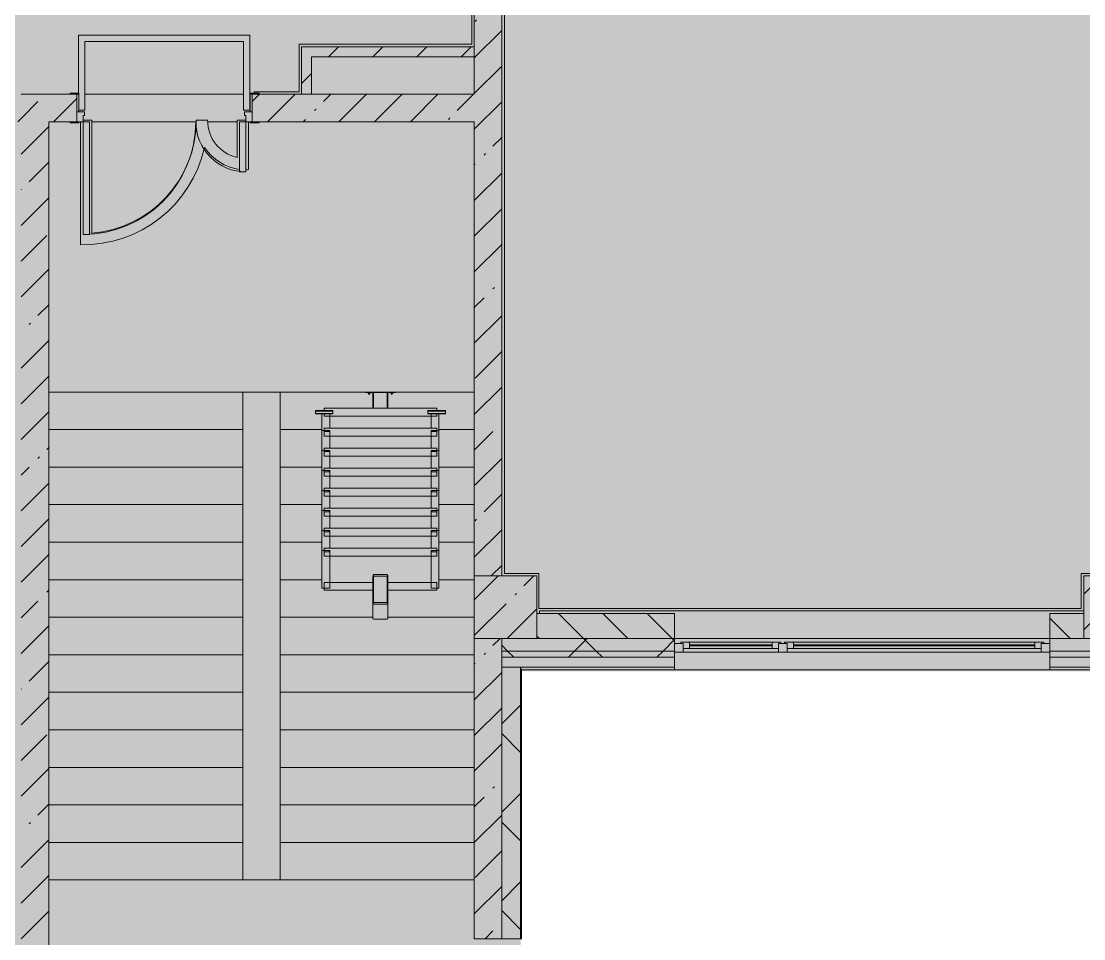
# Model space of a CAD drawing. Header units: millimetres. Extents: x 35355 to 234366, y -8553 to 29000.
# Drawn here: x 179216 to 187706, y 1150 to 8484 of the extents above; entities that cross this region are included whole.
import ezdxf

# ---------------------------------------------------------------- set-up
doc = ezdxf.new("R2010")
doc.units = ezdxf.units.MM
doc.linetypes.add('200_ШТРИХ__ш1_п0_6_', pattern=[800, 500, -300])
doc.layers.add('A-DETL-GENF-2', color=7, linetype='Continuous', lineweight=9, true_color=0xc0c0c0, transparency=0.4)
for name, color, linetype, lineweight in [('A-DETL-MBND-1', 7, '200_ШТРИХ__ш1_п0_6_', 9), ('A-WALL', 7, 'Continuous', 9), ('A-WALL-2', 7, 'Continuous', 5), ('I-WALL-3', 7, 'Continuous', 5), ('S-COLS-1', 7, 'Continuous', 5)]:
    doc.layers.add(name, color=color, linetype=linetype, lineweight=lineweight)
for name, color, linetype, lineweight, true_color in [('A-DOOR-4', 7, 'Continuous', 5, 0xe2e2e2), ('A-DOOR-5', 7, 'Continuous', 5, 0xb7b7b7), ('A-DOOR-FRAM-4', 7, 'Continuous', 5, 0xe2e2e2), ('A-DOOR-FRAM-6', 7, 'Continuous', 5, 0xb7b7b7), ('A-FLOR-1', 7, 'Continuous', 5, 0xb7b7b7), ('A-GENM-1', 7, 'Continuous', 5, 0x737373), ('A-GLAZ-3', 7, 'Continuous', 5, 0x737373), ('A-WALL-3', 7, 'Continuous', 5, 0x737373), ('A-WALL-4', 7, 'Continuous', 9, 0x737373), ('I-WALL-2', 7, 'Continuous', 5, 0x737373), ('S-COLS-2', 7, 'Continuous', 5, 0x737373), ('S-STRS-2', 7, 'Continuous', 5, 0x737373)]:
    doc.layers.add(name, color=color, linetype=linetype, lineweight=lineweight, true_color=true_color)
pattern_1 = [(45, (107356.5, 0), (-353.5534, 353.5534), []), (135, (107356.5, 0), (-353.5534, -353.5534), [])]
pattern_2 = [(45, (107356.5, 0), (-285.1231, 285.1231), []), (45, (107641.6, 0), (-285.1231, 285.1231), [504.031, -100.806, 16.764, -84.042])]
pattern_3 = [(45, (107356.5, 0), (-176.7767, 176.7767), [])]

# ---------------------------------------------------------------- blocks, each defined once
blk = doc.blocks.new('BSC_Колонна _Прямоугольная - 500х500-V64-3_6_2_птичка')
at = {"layer": 'S-COLS-1'}
h = blk.add_hatch(dxfattribs=at)
h.set_pattern_fill('FP_87', color=256, style=0, pattern_type=2)
h.set_pattern_definition([(45, (-75730, -3800), (-285.1231, 285.1231), []), (45, (-75444.88, -3800), (-285.1231, 285.1231), [504.031, -100.806, 16.764, -84.042])])
h.paths.add_polyline_path([(214.8, -250), (250, -250), (250, 250), (-250, 250), (-250, -250), (120, -250)])
at = {"layer": 'S-COLS-2'}
for p, q in [((250, 250), (-250, 250)), ((-250, 250), (-250, -250)), ((250, -250), (250, 250)), ((-250, -250), (250, -250))]:
    blk.add_line(p, q, dxfattribs=at)
blk = doc.blocks.new('BSC_Колонна _Прямоугольная - 500х500-V65-3_6_2_птичка')
at = {"layer": 'S-COLS-1'}
h = blk.add_hatch(dxfattribs=at)
h.set_pattern_fill('FP_88', color=256, style=0, pattern_type=2)
h.set_pattern_definition([(45, (-80600, -3800), (-285.1231, 285.1231), []), (45, (-80314.88, -3800), (-285.1231, 285.1231), [504.031, -100.806, 16.764, -84.042])])
h.paths.add_polyline_path([(250, -250), (250, 250), (-250, 250), (-250, -250)])
at = {"layer": 'S-COLS-2'}
for p, q in [((250, 250), (-250, 250)), ((-250, 250), (-250, -250)), ((250, -250), (250, 250)), ((-250, -250), (250, -250))]:
    blk.add_line(p, q, dxfattribs=at)
blk = doc.blocks.new('110_Дверь_СКБ_2Ст - Д-1 Лестничная клетка EIS60-24319353-3_6_2_птичка')
at = {"layer": 'A-DOOR-4'}
for points in [[(612.5, 1010), (612.5, 110), (662.5, 110), (662.5, 1010)], [(-628.5, 510), (-637.5, 510), (-637.5, 110), (-587.5, 110), (-587.5, 510)], [(712.5, 30), (697.5, 30), (697.5, -110), (712.5, -110)]]:
    blk.add_hatch(color=256, dxfattribs=at).paths.add_polyline_path(points)
h = blk.add_hatch(color=256, dxfattribs=at)
h.paths.add_polyline_path([(712.5, 110), (662.5, 110), (662.5, 60), (652.5, 60), (652.5, 30), (712.5, 30), (712.5, 38.8)])
h.paths.add_polyline_path([(-637.5, 110), (-687.5, 110), (-687.5, 30), (-627.5, 30), (-628.5, 60), (-637.5, 60)])
at = {"layer": 'A-DOOR-FRAM-4'}
for points in [[(-742.5, 118), (-742.5, 110), (-672.5, 110), (-672.5, 118)], [(697.5, 118), (697.5, 110), (767.5, 110), (767.5, 118)], [(-672.5, 30), (-687.5, 30), (-687.5, -110), (-672.5, -110)], [(-672.5, -110), (-742.5, -110), (-742.5, -118), (-672.5, -118)], [(697.5, -110), (697.5, -118), (767.5, -118), (767.5, -110)]]:
    blk.add_hatch(color=256, dxfattribs=at).paths.add_polyline_path(points)
at = {"layer": 'A-DOOR-5'}
for p, q in [((662.5, 1010), (612.5, 1010)), ((612.5, 1010), (612.5, 110)), ((662.5, 110), (662.5, 1010)), ((-637.5, 510), (-637.5, 110)), ((-587.5, 510), (-637.5, 510)), ((-587.5, 110), (-587.5, 510)), ((-637.5, 110), (-587.5, 110)), ((612.5, 110), (662.5, 110))]:
    blk.add_line(p, q, dxfattribs=at)
for centre, radius, start, end in [((662.5, 110), 900, 90, 180), ((-637.5, 110), 400, 360, 90)]:
    blk.add_arc(centre, radius, start, end, dxfattribs=at)
at = {"layer": 'A-DOOR-FRAM-6'}
for p, q in [((-672.5, 118), (-742.5, 118)), ((-742.5, 118), (-742.5, 110)), ((-742.5, 110), (-672.5, 110)), ((-637.5, 110), (-687.5, 110)), ((-687.5, 110), (-687.5, 30)), ((-672.5, 110), (-672.5, 118)), ((-637.5, 60), (-637.5, 110)), ((662.5, 110), (662.5, 60)), ((712.5, 110), (662.5, 110)), ((767.5, 118), (697.5, 118)), ((697.5, 118), (697.5, 110)), ((697.5, 110), (767.5, 110)), ((712.5, 30), (712.5, 110)), ((767.5, 110), (767.5, 118)), ((-687.5, 30), (-627.5, 30)), ((-672.5, 30), (-687.5, 30)), ((-687.5, 30), (-687.5, -110)), ((-672.5, -110), (-672.5, 30)), ((-627.5, 60), (-637.5, 60)), ((-627.5, 30), (-627.5, 60)), ((662.5, 60), (652.5, 60)), ((652.5, 60), (652.5, 30)), ((652.5, 30), (712.5, 30)), ((712.5, 30), (697.5, 30)), ((697.5, 30), (697.5, -110)), ((712.5, -110), (712.5, 30)), ((-672.5, -110), (-742.5, -110)), ((-742.5, -110), (-742.5, -118)), ((-742.5, -118), (-672.5, -118)), ((-687.5, -110), (-672.5, -110)), ((-672.5, -118), (-672.5, -110)), ((697.5, -110), (712.5, -110)), ((767.5, -110), (697.5, -110)), ((697.5, -110), (697.5, -118)), ((697.5, -118), (767.5, -118)), ((767.5, -118), (767.5, -110))]:
    blk.add_line(p, q, dxfattribs=at)
blk = doc.blocks.new('Анкер клиновой - Анкер клиновой МКТ В 10-10-16_85-V129-3_6_2_птичка')
at = {"layer": 'A-DETL-MBND-1'}
for p, q in [((74812, 5515.8), (74812, 5511.8)), ((74812, 5511.8), (74828, 5511.8)), ((74828, 5511.8), (74812, 5511.8)), ((74815, 5515.8), (74815, 5501.8)), ((74815, 5501.8), (74825, 5501.8)), ((74825, 5501.8), (74815, 5501.8)), ((74825, 5501.8), (74825, 5515.8)), ((74828, 5511.8), (74828, 5515.8))]:
    blk.add_line(p, q, dxfattribs=at)
blk = doc.blocks.new('ОМ_Полоса_Трапеция прямоугольная_Прокат_ГОСТ 103-2006 - ОМ_Полоса_Трапеция прямоугольная_Прокат_ГОСТ 103-2006-V130-3_6_2_птичка')
at = {"layer": 'A-GENM-1'}
for p, q in [((74280, 4243.3), (74280, 4253.3)), ((74280, 4253.3), (74320, 4253.3)), ((74320, 4253.3), (74320, 4243.3)), ((74320, 4243.3), (74280, 4243.3))]:
    blk.add_line(p, q, dxfattribs=at)
blk = doc.blocks.new('ОМ_Полоса_Трапеция прямоугольная_Прокат_ГОСТ 103-2006 - ОМ_Полоса_Трапеция прямоугольная_Прокат_ГОСТ 103-2006-V131-3_6_2_птичка')
at = {"layer": 'A-GENM-1'}
for p, q in [((74320, 4893.3), (74280, 4893.3)), ((74280, 4893.3), (74280, 4883.3)), ((74280, 4883.3), (74320, 4883.3)), ((74320, 4883.3), (74320, 4893.3))]:
    blk.add_line(p, q, dxfattribs=at)
blk = doc.blocks.new('ОМ_Полоса_Трапеция прямоугольная_Прокат_ГОСТ 103-2006 - ОМ_Полоса_Трапеция прямоугольная_Прокат_ГОСТ 103-2006-V132-3_6_2_птичка')
at = {"layer": 'A-GENM-1'}
for p, q in [((74320, 5053.3), (74280, 5053.3)), ((74280, 5053.3), (74280, 5043.3)), ((74280, 5043.3), (74320, 5043.3)), ((74320, 5043.3), (74320, 5053.3))]:
    blk.add_line(p, q, dxfattribs=at)
blk = doc.blocks.new('ОМ_Полоса_Трапеция прямоугольная_Прокат_ГОСТ 103-2006 - ОМ_Полоса_Трапеция прямоугольная_Прокат_ГОСТ 103-2006-V133-3_6_2_птичка')
at = {"layer": 'A-GENM-1'}
for p, q in [((74320, 5213.3), (74280, 5213.3)), ((74280, 5213.3), (74280, 5203.3)), ((74280, 5203.3), (74320, 5203.3)), ((74320, 5203.3), (74320, 5213.3))]:
    blk.add_line(p, q, dxfattribs=at)
blk = doc.blocks.new('ОМ_Полоса_Прокат_ГОСТ 103-2006 - ОМ_Полоса_Прокат_ГОСТ 103-2006-V134-3_6_2_птичка')
at = {"layer": 'A-GENM-1'}
for p, q in [((74350, 5373.3), (74210, 5373.3)), ((74210, 5373.3), (74210, 5370.3)), ((74210, 5370.3), (74350, 5370.3)), ((74350, 5370.3), (74350, 5373.3))]:
    blk.add_line(p, q, dxfattribs=at)
blk = doc.blocks.new('ОМ_Полоса_Прокат_ГОСТ 103-2006 - ОМ_Полоса_Прокат_ГОСТ 103-2006-V135-3_6_2_птичка')
at = {"layer": 'A-GENM-1'}
for p, q in [((74210, 5365.9), (74350, 5365.9)), ((74210, 5349), (74210, 5365.9)), ((74350, 5349), (74210, 5349)), ((74210, 5349), (74210, 5345.6)), ((74350, 5365.9), (74350, 5349)), ((74350, 5345.6), (74350, 5349)), ((74210, 5345.6), (74350, 5345.6))]:
    blk.add_line(p, q, dxfattribs=at)
blk = doc.blocks.new('ОМ_Полоса_Трапеция прямоугольная_Прокат_ГОСТ 103-2006 - ОМ_Полоса_Трапеция прямоугольная_Прокат_ГОСТ 103-2006-V136-3_6_2_птичка')
at = {"layer": 'A-GENM-1'}
for p, q in [((75140, 4243.3), (75140, 4253.3)), ((75140, 4253.3), (75180, 4253.3)), ((75180, 4253.3), (75180, 4243.3)), ((75180, 4243.3), (75140, 4243.3))]:
    blk.add_line(p, q, dxfattribs=at)
blk = doc.blocks.new('ОМ_Полоса_Трапеция прямоугольная_Прокат_ГОСТ 103-2006 - ОМ_Полоса_Трапеция прямоугольная_Прокат_ГОСТ 103-2006-V137-3_6_2_птичка')
at = {"layer": 'A-GENM-1'}
for p, q in [((75140, 4893.3), (75140, 4883.3)), ((75180, 4893.3), (75140, 4893.3)), ((75140, 4883.3), (75180, 4883.3)), ((75180, 4883.3), (75180, 4893.3))]:
    blk.add_line(p, q, dxfattribs=at)
blk = doc.blocks.new('ОМ_Полоса_Трапеция прямоугольная_Прокат_ГОСТ 103-2006 - ОМ_Полоса_Трапеция прямоугольная_Прокат_ГОСТ 103-2006-V138-3_6_2_птичка')
at = {"layer": 'A-GENM-1'}
for p, q in [((75140, 5053.3), (75140, 5043.3)), ((75180, 5053.3), (75140, 5053.3)), ((75140, 5043.3), (75180, 5043.3)), ((75180, 5043.3), (75180, 5053.3))]:
    blk.add_line(p, q, dxfattribs=at)
blk = doc.blocks.new('ОМ_Полоса_Трапеция прямоугольная_Прокат_ГОСТ 103-2006 - ОМ_Полоса_Трапеция прямоугольная_Прокат_ГОСТ 103-2006-V139-3_6_2_птичка')
at = {"layer": 'A-GENM-1'}
for p, q in [((75140, 5213.3), (75140, 5203.3)), ((75180, 5213.3), (75140, 5213.3)), ((75140, 5203.3), (75180, 5203.3)), ((75180, 5203.3), (75180, 5213.3))]:
    blk.add_line(p, q, dxfattribs=at)
blk = doc.blocks.new('ОМ_Полоса_Прокат_ГОСТ 103-2006 - ОМ_Полоса_Прокат_ГОСТ 103-2006-V140-3_6_2_птичка')
at = {"layer": 'A-GENM-1'}
for p, q in [((75110, 5373.3), (75110, 5370.3)), ((75250, 5373.3), (75110, 5373.3)), ((75110, 5370.3), (75250, 5370.3)), ((75250, 5370.3), (75250, 5373.3))]:
    blk.add_line(p, q, dxfattribs=at)
blk = doc.blocks.new('ОМ_Полоса_Прокат_ГОСТ 103-2006 - ОМ_Полоса_Прокат_ГОСТ 103-2006-V141-3_6_2_птичка')
at = {"layer": 'A-GENM-1'}
for p, q in [((75110, 5365.9), (75250, 5365.9)), ((75110, 5349), (75110, 5365.9)), ((75110, 5349), (75110, 5345.6)), ((75250, 5349), (75110, 5349)), ((75250, 5365.9), (75250, 5349)), ((75250, 5345.6), (75250, 5349)), ((75110, 5345.6), (75250, 5345.6))]:
    blk.add_line(p, q, dxfattribs=at)
blk = doc.blocks.new('ОМ_Труба_ГОСТ 8639-82 - ОМ_Труба_ГОСТ 8639-82-V142-3_6_2_птичка')
at = {"layer": 'A-GENM-1'}
for p, q in [((74670, 3843.3), (74670, 4043.4)), ((74676, 4043.4), (74676, 3843.3)), ((74679, 4061), (74781, 4061)), ((74781, 4049.3), (74679, 4049.3)), ((74784, 3843.3), (74784, 4043.4)), ((74790, 4043.4), (74790, 3843.3)), ((74670, 3843.3), (74670, 3709.3)), ((74679, 3837.4), (74781, 3837.4)), ((74781, 3825.6), (74679, 3825.6)), ((74790, 3709.3), (74790, 3843.3)), ((74781, 3704.7), (74679, 3704.7))]:
    blk.add_line(p, q, dxfattribs=at)
at = {"layer": 'A-GENM-1', "flags": 128}
for points in [[(74670, 4043.4), (74670.2, 4046.8), (74670.7, 4050.1), (74671.5, 4053.2), (74672.6, 4055.9), (74674, 4058.1), (74675.6, 4059.7), (74677.2, 4060.7), (74679, 4061)], [(74679, 4049.3), (74678.4, 4049.1), (74677.9, 4048.8), (74677.3, 4048.3), (74676.9, 4047.5), (74676.5, 4046.6), (74676.2, 4045.6), (74676.1, 4044.5), (74676, 4043.4)], [(74781, 4061), (74782.8, 4060.7), (74784.4, 4059.7), (74786, 4058.1), (74787.4, 4055.9), (74788.5, 4053.2), (74789.3, 4050.1), (74789.8, 4046.8), (74790, 4043.4)], [(74784, 4043.4), (74783.9, 4044.5), (74783.8, 4045.6), (74783.5, 4046.6), (74783.1, 4047.5), (74782.7, 4048.3), (74782.1, 4048.8), (74781.6, 4049.1), (74781, 4049.3)], [(74679, 3825.6), (74677.2, 3826), (74675.6, 3827), (74674, 3828.6), (74672.6, 3830.8), (74671.5, 3833.5), (74670.7, 3836.5), (74670.2, 3839.9), (74670, 3843.3)], [(74676, 3843.3), (74676.1, 3842.1), (74676.2, 3841), (74676.5, 3840), (74676.9, 3839.1), (74677.3, 3838.4), (74677.9, 3837.9), (74678.4, 3837.5), (74679, 3837.4)], [(74790, 3843.3), (74789.8, 3839.9), (74789.3, 3836.5), (74788.5, 3833.5), (74787.4, 3830.8), (74786, 3828.6), (74784.4, 3827), (74782.8, 3826), (74781, 3825.6)], [(74781, 3837.4), (74781.6, 3837.5), (74782.1, 3837.9), (74782.7, 3838.4), (74783.1, 3839.1), (74783.5, 3840), (74783.8, 3841), (74783.9, 3842.1), (74784, 3843.3)]]:
    blk.add_lwpolyline(points, dxfattribs=at)
at = {"layer": 'A-GENM-1'}
for centre, start_param, end_param in [((74679, 3761.3), 2.617994, 3.141593), ((74781, 3761.3), 0, 0.523599), ((74679, 3709.3), 3.141593, 4.712389), ((74781, 3709.3), 4.712389, 6.283185)]:
    blk.add_ellipse(centre, major_axis=(9, 0), ratio=0.509802, start_param=start_param, end_param=end_param, dxfattribs=at)
blk = doc.blocks.new('ОМ_Уголок_ГОСТ 8509-93 - ОМ_Уголок_ГОСТ 8509-93-V143-3_6_2_птичка')
at = {"layer": 'A-GENM-1'}
for p, q in [((0, 45.2), (0, -17.8)), ((390, 45.2), (0, 45.2)), ((900, 45.2), (510, 45.2)), ((900, -17.8), (900, 45.2)), ((0, -17.8), (390, -17.8)), ((510, -17.8), (900, -17.8))]:
    blk.add_line(p, q, dxfattribs=at)
blk = doc.blocks.new('ОМ_Уголок_ГОСТ 8509-93 - ОМ_Уголок_ГОСТ 8509-93-V144-3_6_2_птичка')
at = {"layer": 'A-GENM-1'}
for p, q in [((0, 45.2), (0, -17.8)), ((900, 45.2), (0, 45.2)), ((900, -17.8), (900, 45.2)), ((0, -17.8), (900, -17.8))]:
    blk.add_line(p, q, dxfattribs=at)
blk = doc.blocks.new('ОМ_Уголок_ГОСТ 8509-93 - ОМ_Уголок_ГОСТ 8509-93-V145-3_6_2_птичка')
at = {"layer": 'A-GENM-1'}
for p, q in [((0, 45.2), (0, -17.8)), ((300, 45.2), (0, 45.2)), ((300, -17.8), (300, 45.2)), ((0, -17.8), (300, -17.8))]:
    blk.add_line(p, q, dxfattribs=at)
blk = doc.blocks.new('ОМ_Уголок_ГОСТ 8509-93 - ОМ_Уголок_ГОСТ 8509-93-V146-3_6_2_птичка')
at = {"layer": 'A-GENM-1'}
for p, q in [((0, 45.2), (0, -17.8)), ((300, 45.2), (0, 45.2)), ((300, -17.8), (300, 45.2)), ((0, -17.8), (298.7, -17.8))]:
    blk.add_line(p, q, dxfattribs=at)
blk = doc.blocks.new('ОМ_Уголок_ГОСТ 8509-93 - ОМ_Уголок_ГОСТ 8509-93-V147-3_6_2_птичка')
at = {"layer": 'A-GENM-1'}
for p, q in [((0, 45.2), (0, -17.8)), ((142.2, 45.2), (0, 45.2)), ((0, -17.8), (160, -17.8))]:
    blk.add_line(p, q, dxfattribs=at)
blk = doc.blocks.new('ОМ_Уголок_ГОСТ 8509-93 - ОМ_Уголок_ГОСТ 8509-93-V148-3_6_2_птичка')
at = {"layer": 'A-GENM-1'}
for p, q in [((300, 45.2), (157.8, 45.2)), ((300, -17.8), (300, 45.2)), ((140, -17.8), (300, -17.8))]:
    blk.add_line(p, q, dxfattribs=at)
blk = doc.blocks.new('ОМ_Уголок_ГОСТ 8509-93 - ОМ_Уголок_ГОСТ 8509-93-V149-3_6_2_птичка')
at = {"layer": 'A-GENM-1'}
for p, q in [((0, 45.2), (0, 27.8)), ((900, 45.2), (0, 45.2)), ((0, 7.4), (0, -17.8)), ((900, 27.8), (900, 45.2)), ((900, -17.8), (900, 7.4)), ((0, -17.8), (900, -17.8))]:
    blk.add_line(p, q, dxfattribs=at)
blk = doc.blocks.new('ОМ_Уголок_ГОСТ 8509-93 - ОМ_Уголок_ГОСТ 8509-93-V150-3_6_2_птичка')
at = {"layer": 'A-GENM-1'}
for p, q in [((0, 45.2), (0, -17.8)), ((7.4, 45.2), (0, 45.2)), ((142.2, 45.2), (27.8, 45.2)), ((0, -17.8), (7.4, -17.8)), ((27.8, -17.8), (160, -17.8))]:
    blk.add_line(p, q, dxfattribs=at)
blk = doc.blocks.new('ОМ_Уголок_ГОСТ 8509-93 - ОМ_Уголок_ГОСТ 8509-93-V151-3_6_2_птичка')
at = {"layer": 'A-GENM-1'}
for p, q in [((272.2, 45.2), (157.8, 45.2)), ((300, 45.2), (292.6, 45.2)), ((300, -17.8), (300, 45.2)), ((140, -17.8), (272.2, -17.8)), ((292.6, -17.8), (300, -17.8))]:
    blk.add_line(p, q, dxfattribs=at)
blk = doc.blocks.new('ОМ_Труба_ГОСТ 8639-82 - ОМ_Труба_ГОСТ 8639-82-V152-3_6_2_птичка')
at = {"layer": 'A-DETL-MBND-1'}
for p, q in [((74670, 5515.8), (74670, 5391.1)), ((74676, 5391.1), (74676, 5515.8)), ((74784, 5391.1), (74784, 5515.8)), ((74790, 5391.1), (74790, 5515.8))]:
    blk.add_line(p, q, dxfattribs=at)
blk = doc.blocks.new('ОМ_Уголок_ГОСТ 8510-86 - ОМ_Уголок_ГОСТ 8510-86-V153-3_6_2_птичка')
at = {"layer": 'A-DETL-MBND-1'}
blk.add_line((0, 0), (240, 0), dxfattribs=at)
blk = doc.blocks.new('120_Окно_СКБ_2Ст - 120_Окно_СКБ_2Ст 3000х2500 _мал_створка слева_-22809161-3_6_2_птичка')
at = {"layer": 'A-GLAZ-3'}
for p, q in [((-1500, -75), (-1500, -5)), ((-1500, -5), (-1430, -5)), ((1500, -5), (-1500, -5)), ((-1430, -75), (-1500, -75)), ((-1500, -75), (-1450, -75)), ((-1430, -75), (-1450, -75)), ((-1450, -75), (-1450, -85)), ((-1430, -5), (-1430, -75)), ((600, -35), (-1430, -35)), ((-1430, -35), (-1430, -75)), ((-1380, -85), (-1380, -35)), ((-1380, -55), (550, -55)), ((550, -65), (-1380, -65)), ((550, -85), (550, -35)), ((600, -75), (600, -5)), ((600, -5), (670, -5)), ((600, -75), (600, -35)), ((670, -75), (600, -75)), ((620, -75), (600, -75)), ((620, -75), (650, -75)), ((620, -85), (620, -75)), ((670, -75), (650, -75)), ((650, -75), (650, -85)), ((670, -5), (670, -75)), ((1430, -35), (670, -35)), ((670, -35), (670, -75)), ((720, -85), (720, -35)), ((720, -55), (1380, -55)), ((1380, -65), (720, -65)), ((1380, -85), (1380, -35)), ((1430, -75), (1430, -5)), ((1430, -5), (1500, -5)), ((1430, -75), (1430, -35)), ((1500, -75), (1430, -75)), ((1450, -75), (1430, -75)), ((1450, -75), (1500, -75)), ((1450, -85), (1450, -75)), ((1500, -5), (1500, -75)), ((-1450, -85), (620, -85)), ((620, -85), (-1450, -85)), ((650, -85), (1450, -85)), ((1450, -85), (650, -85))]:
    blk.add_line(p, q, dxfattribs=at)

msp = doc.modelspace()

# ---------------------------------------------------------------- hatches: boundary and pattern name
at = {"layer": 'A-DETL-GENF-2'}
msp.add_hatch(color=256, dxfattribs=at).paths.add_polyline_path([(178205.9, -251.7), (183206.5, -251.7), (183206.5, 3288.3), (191926.5, 3288.3), (191926.5, 27348.3), (149266.5, 27348.3), (149266.5, 23888.3), (145666.6, 23888.3), (145666.6, -251.7), (177273.7, -251.7)])
at = {"layer": 'A-WALL-2'}
h = msp.add_hatch(dxfattribs=at)
h.set_pattern_fill('FP_97', color=256, style=0, pattern_type=2)
h.set_pattern_definition([(135, (107356.5, 0), (-176.7767, -176.7767), [])])
h.paths.add_polyline_path([(183336.5, 3550), (184436.5, 3550), (184436.5, 3750), (183336.5, 3750), (183336.5, 3566.7)])
h.paths.add_polyline_path([(188459.9, 3550), (188756.5, 3550), (188756.5, 3750), (188206.5, 3750), (188206.5, 3550)])
h.paths.add_polyline_path([(187706.5, 3550), (187706.5, 3750), (187436.5, 3750), (187436.5, 3550)])
h.paths.add_polyline_path([(191556.5, 3550), (191556.5, 3750), (191456.5, 3750), (191456.5, 3550)])
h.paths.add_polyline_path([(190324.3, 3550), (190556.5, 3550), (190556.5, 3750), (189656.5, 3750), (189656.5, 3550)])
h = msp.add_hatch(dxfattribs=at)
h.set_pattern_fill('FP_99', color=256, style=0, pattern_type=2)
h.set_pattern_definition(pattern_1)
h.paths.add_polyline_path([(188459.9, 3450), (188756.5, 3450), (188756.5, 3550), (187436.5, 3550), (187436.5, 3450)])
h.paths.add_polyline_path([(189656.5, 3450), (190556.5, 3450), (190556.5, 3550), (189656.5, 3550)])
h.paths.add_polyline_path([(191926.5, 3450), (191926.5, 3550), (191456.5, 3550), (191456.5, 3450), (191722.6, 3450)])
h.paths.add_polyline_path([(183056.5, 3450), (184436.5, 3450), (184436.5, 3550), (183056.5, 3550)])
h = msp.add_hatch(dxfattribs=at)
h.set_pattern_fill('FP_99', color=256, style=0, pattern_type=2)
h.set_pattern_definition(pattern_1)
h.paths.add_polyline_path([(183247, 3400), (184436.5, 3400), (184436.5, 3450), (183056.5, 3450), (183056.5, 3400), (183206.5, 3400)])
h.paths.add_polyline_path([(191926.5, 3400), (191926.5, 3450), (191456.5, 3450), (191456.5, 3400), (191722.6, 3400)])
h.paths.add_polyline_path([(190324.3, 3400), (190556.5, 3400), (190556.5, 3450), (189656.5, 3450), (189656.5, 3400)])
h.paths.add_polyline_path([(187436.5, 3400), (188756.5, 3400), (188756.5, 3450), (187436.5, 3450)])
h = msp.add_hatch(dxfattribs=at)
h.set_pattern_fill('FP_99', color=256, style=0, pattern_type=2)
h.set_pattern_definition(pattern_1)
h.paths.add_polyline_path([(183056.5, -250), (183206.5, -250), (183206.5, 350), (183056.5, 350), (183056.5, -100)])
h.paths.add_polyline_path([(183056.5, 1150), (183206.5, 1150), (183206.5, 3320), (183056.5, 3320), (183056.5, 1966.6)])
at = {"layer": 'I-WALL-3'}
h = msp.add_hatch(dxfattribs=at)
h.set_pattern_fill('FP_95', color=256, style=0, pattern_type=2)
h.set_pattern_definition(pattern_2)
h.paths.add_polyline_path([(182866.8, 7900), (183056.5, 7900), (183056.5, 9179), (182836.5, 9179), (182836.5, 7900)])
h.paths.add_polyline_path([(182836.5, 10619), (183056.5, 10619), (183056.5, 10900), (182836.5, 10900)])
h = msp.add_hatch(dxfattribs=at)
h.set_pattern_fill('FP_100', color=256, style=0, pattern_type=2)
h.set_pattern_definition(pattern_3)
h.paths.add_polyline_path([(181536.5, 7900), (181536.5, 8280), (181456.5, 8280), (181456.5, 7900)])
h = msp.add_hatch(dxfattribs=at)
h.set_pattern_fill('FP_100', color=256, style=0, pattern_type=2)
h.set_pattern_definition(pattern_3)
h.paths.add_polyline_path([(182836.5, 8200), (182836.5, 8280), (181536.5, 8280), (181536.5, 8200)])
h = msp.add_hatch(dxfattribs=at)
h.set_pattern_fill('FP_95', color=256, style=0, pattern_type=2)
h.set_pattern_definition(pattern_2)
h.paths.add_polyline_path([(174916.5, 7680), (175616.5, 7680), (175616.5, 7900), (174216.5, 7900), (174216.5, 7680), (174836.5, 7680)])
h.paths.add_polyline_path([(176716.5, 7680), (178066.5, 7680), (178066.5, 7900), (176716.5, 7900), (176716.5, 7751.2)])
h.paths.add_polyline_path([(179138.1, 7680), (179216.5, 7680), (179216.5, 7900), (179016.5, 7900), (179016.5, 7680), (179046.5, 7680)])
h = msp.add_hatch(dxfattribs=at)
h.set_pattern_fill('FP_95', color=256, style=0, pattern_type=2)
h.set_pattern_definition(pattern_2)
h.paths.add_polyline_path([(181116.5, 7680), (182836.5, 7680), (182836.5, 7900), (181061.5, 7900), (181061.5, 7680)])
h.paths.add_polyline_path([(179606.5, 7680), (179661.5, 7680), (179661.5, 7900), (179216.5, 7900), (179216.5, 7680), (179436.5, 7680)])
h = msp.add_hatch(dxfattribs=at)
h.set_pattern_fill('FP_95', color=256, style=0, pattern_type=2)
h.set_pattern_definition(pattern_2)
h.paths.add_polyline_path([(183056.5, 120), (183056.5, 350), (182836.5, 350), (182836.5, 120), (182866.8, 120)])
h.paths.add_polyline_path([(182866.8, 1150), (183056.5, 1150), (183056.5, 3550), (182836.5, 3550), (182836.5, 1150)])
h.paths.add_polyline_path([(182866.8, 4050), (183056.5, 4050), (183056.5, 7900), (182836.5, 7900), (182836.5, 4050)])
h = msp.add_hatch(dxfattribs=at)
h.set_pattern_fill('FP_95', color=256, style=0, pattern_type=2)
h.set_pattern_definition(pattern_2)
h.paths.add_polyline_path([(179216.5, 120), (179436.5, 120), (179436.5, 7680), (179216.5, 7680), (179216.5, 1966.6)])

# ---------------------------------------------------------------- linework, layer by layer
at = {"layer": 'A-DETL-MBND-1'}
msp.add_line((182836.5, 535), (182836.5, 1150), dxfattribs=at)
at = {"layer": 'A-FLOR-1'}
for p, q in [((182816.5, 9226.6), (182816.5, 8300)), ((183077.5, 9100), (183077.5, 4070)), ((181043.4, 8371.9), (179673.4, 8371.9)), ((179673.4, 8371.9), (179673.4, 7908)), ((179723.4, 7771.9), (179723.4, 8321.9)), ((179723.4, 8321.9), (180993.4, 8321.9)), ((180993.4, 8321.9), (180993.4, 7771.9)), ((181043.4, 7771.9), (181043.4, 8371.9)), ((181436.5, 7920), (181436.5, 8300)), ((181436.5, 8300), (182816.5, 8300)), ((181076.5, 7908), (181076.5, 7920)), ((181076.5, 7920), (181436.5, 7920)), ((179676.5, 7771.9), (179723.4, 7771.9)), ((180993.4, 7771.9), (181043.4, 7771.9)), ((179690, 7680), (179690, 6697.1)), ((179780, 7691.9), (179711.5, 7691.9)), ((179780, 6789.7), (179780, 7691.9)), ((179780, 7680), (180614.3, 7680)), ((180705, 7691.9), (180615, 7691.9)), ((180706.1, 7680), (180941.2, 7680)), ((181011.5, 7691.9), (180941.2, 7691.9)), ((180941.2, 7691.9), (180941.2, 7394.8)), ((181031.2, 7297.5), (181031.2, 7680)), ((183077.5, 4070), (183351.5, 4070)), ((183351.5, 4070), (183351.5, 3791)), ((187686.5, 3791), (187686.5, 4070)), ((187686.5, 4070), (188226.5, 4070)), ((183351.5, 3791), (187686.5, 3791))]:
    msp.add_line(p, q, dxfattribs=at)
for centre, radius, start, end in [((179710, 7691.9), 905, 274.43687, 360), ((181010, 7691.9), 305, 180, 256.9573), ((179710, 7691.9), 995, 268.8489, 347.32946), ((181010, 7691.9), 395, 213.54048, 262.94436), ((181010, 7691.9), 395, 270.21425, 273.07201)]:
    msp.add_arc(centre, radius, start, end, dxfattribs=at)
at = {"layer": 'A-WALL'}
msp.add_line((183209.5, 1150), (183209.5, 3296.6), dxfattribs=at)
at = {"layer": 'A-WALL-2'}
msp.add_line((183214.5, 1150), (183214.5, 3300), dxfattribs=at)
at = {"layer": 'A-WALL-3'}
for p, q in [((184436.5, 3750), (183336.5, 3750)), ((184436.5, 3300), (184436.5, 3750)), ((187436.5, 3750), (187436.5, 3300)), ((187706.5, 3750), (187436.5, 3750)), ((183056.5, 3550), (183056.5, 3320)), ((184436.5, 3550), (187436.5, 3550)), ((192308.1, 3300), (183214.5, 3300)), ((183056.5, 1150), (183214.5, 1150))]:
    msp.add_line(p, q, dxfattribs=at)
at = {"layer": 'A-WALL-4'}
for p, q in [((182836.5, 8200), (182836.5, 8280)), ((181456.5, 7900), (181536.5, 7900)), ((184436.5, 3550), (183336.5, 3550)), ((187706.5, 3550), (187436.5, 3550)), ((183056.5, 3450), (184436.5, 3450)), ((183056.5, 3400), (184436.5, 3400)), ((187436.5, 3450), (188756.5, 3450)), ((187436.5, 3400), (188756.5, 3400)), ((183056.5, 3320), (183056.5, 1150)), ((183056.5, 3320), (184436.5, 3320)), ((183206.5, 1150), (183206.5, 3320)), ((183209.5, 3300), (183209.5, 3320)), ((187436.5, 3320), (188756.5, 3320)), ((183214.5, 3300), (183209.5, 3300))]:
    msp.add_line(p, q, dxfattribs=at)
at = {"layer": 'I-WALL-2'}
for p, q in [((183056.5, 10900), (183056.5, 7900)), ((182836.5, 9226.6), (182836.5, 8280)), ((181456.5, 8280), (181456.5, 7900)), ((182836.5, 8280), (181456.5, 8280)), ((181536.5, 7900), (181536.5, 8200)), ((181536.5, 8200), (182836.5, 8200)), ((182836.5, 8200), (182836.5, 7900)), ((179606.5, 7900), (179216.5, 7900)), ((179723.4, 7900), (180993.4, 7900)), ((181456.5, 7900), (181116.5, 7900)), ((182836.5, 7900), (181536.5, 7900)), ((183056.5, 4050), (183056.5, 7900)), ((179436.5, 120), (179436.5, 7680)), ((179436.5, 7680), (179606.5, 7680)), ((180614.3, 7680), (179780, 7680)), ((180941.2, 7680), (180706.1, 7680)), ((181116.5, 7680), (182836.5, 7680)), ((182836.5, 7680), (182836.5, 4050)), ((183356.5, 3770), (187706.5, 3770)), ((183356.5, 3770), (183356.5, 3750)), ((182836.5, 3550), (182836.5, 1150)), ((187436.5, 3550), (184436.5, 3550)), ((182836.5, 1150), (183056.5, 1150))]:
    msp.add_line(p, q, dxfattribs=at)
at = {"layer": 'S-STRS-2'}
for p, q in [((180614.3, 7680), (179780, 7680)), ((180941.2, 7680), (180706.1, 7680)), ((179436.5, 5520), (180986.5, 5520)), ((179436.5, 5520), (180986.5, 5520)), ((180986.5, 5520), (182836.5, 5520)), ((180986.5, 5220), (180986.5, 5520)), ((181286.5, 5520), (181286.5, 5220)), ((179436.5, 5220), (180986.5, 5220)), ((179436.5, 5220), (180986.5, 5220)), ((180986.5, 4920), (180986.5, 5220)), ((181286.5, 5220), (181286.5, 4920)), ((181618.7, 5220), (181286.5, 5220)), ((181618.7, 5220), (181286.5, 5220)), ((182836.5, 5220), (182554.3, 5220)), ((182836.5, 5220), (182554.3, 5220)), ((179436.5, 4920), (180986.5, 4920)), ((179436.5, 4920), (180986.5, 4920)), ((180986.5, 4620), (180986.5, 4920)), ((181286.5, 4920), (181286.5, 4620)), ((181618.7, 4920), (181286.5, 4920)), ((181618.7, 4920), (181286.5, 4920)), ((182836.5, 4920), (182554.3, 4920)), ((182836.5, 4920), (182554.3, 4920)), ((179436.5, 4620), (180986.5, 4620)), ((179436.5, 4620), (180986.5, 4620)), ((180986.5, 4320), (180986.5, 4620)), ((181286.5, 4620), (181286.5, 4320)), ((181618.7, 4620), (181286.5, 4620)), ((181618.7, 4620), (181286.5, 4620)), ((182836.5, 4620), (182554.3, 4620)), ((182836.5, 4620), (182554.3, 4620)), ((179436.5, 4320), (180986.5, 4320)), ((179436.5, 4320), (180986.5, 4320)), ((180986.5, 4020), (180986.5, 4320)), ((181286.5, 4320), (181286.5, 4020)), ((181618.7, 4320), (181286.5, 4320)), ((181618.7, 4320), (181286.5, 4320)), ((182836.5, 4320), (182554.3, 4320)), ((182836.5, 4320), (182554.3, 4320)), ((179436.5, 4020), (180986.5, 4020)), ((179436.5, 4020), (180986.5, 4020)), ((180986.5, 3720), (180986.5, 4020)), ((181286.5, 4020), (181286.5, 3720)), ((181618.7, 4020), (181286.5, 4020)), ((181618.7, 4020), (181286.5, 4020)), ((182836.5, 4020), (182554.3, 4020)), ((182836.5, 4020), (182554.3, 4020)), ((179436.5, 3720), (180986.5, 3720)), ((179436.5, 3720), (180986.5, 3720)), ((180986.5, 3420), (180986.5, 3720)), ((181286.5, 3720), (181286.5, 3420)), ((182027.8, 3720), (181286.5, 3720)), ((182027.8, 3720), (181286.5, 3720)), ((182836.5, 3720), (182145.1, 3720)), ((182836.5, 3720), (182145.1, 3720)), ((179436.5, 3420), (180986.5, 3420)), ((179436.5, 3420), (180986.5, 3420)), ((180986.5, 3120), (180986.5, 3420)), ((181286.5, 3420), (181286.5, 3120)), ((182836.5, 3420), (181286.5, 3420)), ((182836.5, 3420), (181286.5, 3420)), ((179436.5, 3120), (180986.5, 3120)), ((179436.5, 3120), (180986.5, 3120)), ((180986.5, 2820), (180986.5, 3120)), ((181286.5, 3120), (181286.5, 2820)), ((182836.5, 3120), (181286.5, 3120)), ((182836.5, 3120), (181286.5, 3120)), ((179436.5, 2820), (180986.5, 2820)), ((179436.5, 2820), (180986.5, 2820)), ((180986.5, 2520), (180986.5, 2820)), ((181286.5, 2820), (181286.5, 2520)), ((182836.5, 2820), (181286.5, 2820)), ((182836.5, 2820), (181286.5, 2820)), ((179436.5, 2520), (180986.5, 2520)), ((179436.5, 2520), (180986.5, 2520)), ((180986.5, 2220), (180986.5, 2520)), ((181286.5, 2520), (181286.5, 2220)), ((182836.5, 2520), (181286.5, 2520)), ((182836.5, 2520), (181286.5, 2520)), ((179436.5, 2220), (180986.5, 2220)), ((179436.5, 2220), (180986.5, 2220)), ((180986.5, 1920), (180986.5, 2220)), ((181286.5, 2220), (181286.5, 1920)), ((182836.5, 2220), (181286.5, 2220)), ((182836.5, 2220), (181286.5, 2220)), ((179436.5, 1920), (180986.5, 1920)), ((179436.5, 1920), (180986.5, 1920)), ((180986.5, 1620), (180986.5, 1920)), ((181286.5, 1920), (181286.5, 1620)), ((182836.5, 1920), (181286.5, 1920)), ((182836.5, 1920), (181286.5, 1920)), ((179436.5, 1620), (180986.5, 1620)), ((179436.5, 1620), (180986.5, 1620)), ((181286.5, 1620), (180986.5, 1620)), ((182836.5, 1620), (181286.5, 1620)), ((182836.5, 1620), (181286.5, 1620))]:
    msp.add_line(p, q, dxfattribs=at)

# ---------------------------------------------------------------- block references
at = {"layer": 'A-DETL-MBND-1', "extrusion": (0, 0, -1)}
msp.add_blockref('ОМ_Уголок_ГОСТ 8510-86 - ОМ_Уголок_ГОСТ 8510-86-V153-3_6_2_птичка', (-182206.5, 5515.8), dxfattribs=at)
at = {"layer": 'A-DETL-MBND-1'}
for name, p in [('Анкер клиновой - Анкер клиновой МКТ В 10-10-16_85-V129-3_6_2_птичка', (107176.5, 0)), ('ОМ_Труба_ГОСТ 8639-82 - ОМ_Труба_ГОСТ 8639-82-V152-3_6_2_птичка', (107356.5, 0)), ('Анкер клиновой - Анкер клиновой МКТ В 10-10-16_85-V129-3_6_2_птичка', (107356.5, 0))]:
    msp.add_blockref(name, p, dxfattribs=at)
at = {"layer": 'A-DOOR-5', "rotation": 180}
msp.add_blockref('110_Дверь_СКБ_2Ст - Д-1 Лестничная клетка EIS60-24319353-3_6_2_птичка', (180374, 7790), dxfattribs=at)
at = {"layer": 'A-GENM-1'}
for name, p in [('ОМ_Полоса_Прокат_ГОСТ 103-2006 - ОМ_Полоса_Прокат_ГОСТ 103-2006-V134-3_6_2_птичка', (107356.5, 0)), ('ОМ_Полоса_Прокат_ГОСТ 103-2006 - ОМ_Полоса_Прокат_ГОСТ 103-2006-V135-3_6_2_птичка', (107356.5, 0)), ('ОМ_Полоса_Прокат_ГОСТ 103-2006 - ОМ_Полоса_Прокат_ГОСТ 103-2006-V140-3_6_2_птичка', (107356.5, 0)), ('ОМ_Полоса_Прокат_ГОСТ 103-2006 - ОМ_Полоса_Прокат_ГОСТ 103-2006-V141-3_6_2_птичка', (107356.5, 0)), ('ОМ_Полоса_Трапеция прямоугольная_Прокат_ГОСТ 103-2006 - ОМ_Полоса_Трапеция прямоугольная_Прокат_ГОСТ 103-2006-V133-3_6_2_птичка', (107356.5, 0)), ('ОМ_Полоса_Трапеция прямоугольная_Прокат_ГОСТ 103-2006 - ОМ_Полоса_Трапеция прямоугольная_Прокат_ГОСТ 103-2006-V139-3_6_2_птичка', (107356.5, 0)), ('ОМ_Полоса_Трапеция прямоугольная_Прокат_ГОСТ 103-2006 - ОМ_Полоса_Трапеция прямоугольная_Прокат_ГОСТ 103-2006-V132-3_6_2_птичка', (107356.5, 0)), ('ОМ_Полоса_Трапеция прямоугольная_Прокат_ГОСТ 103-2006 - ОМ_Полоса_Трапеция прямоугольная_Прокат_ГОСТ 103-2006-V138-3_6_2_птичка', (107356.5, 0)), ('ОМ_Полоса_Трапеция прямоугольная_Прокат_ГОСТ 103-2006 - ОМ_Полоса_Трапеция прямоугольная_Прокат_ГОСТ 103-2006-V131-3_6_2_птичка', (107356.5, 0)), ('ОМ_Полоса_Трапеция прямоугольная_Прокат_ГОСТ 103-2006 - ОМ_Полоса_Трапеция прямоугольная_Прокат_ГОСТ 103-2006-V137-3_6_2_птичка', (107356.5, 0)), ('ОМ_Полоса_Трапеция прямоугольная_Прокат_ГОСТ 103-2006 - ОМ_Полоса_Трапеция прямоугольная_Прокат_ГОСТ 103-2006-V130-3_6_2_птичка', (107356.5, 480)), ('ОМ_Полоса_Трапеция прямоугольная_Прокат_ГОСТ 103-2006 - ОМ_Полоса_Трапеция прямоугольная_Прокат_ГОСТ 103-2006-V136-3_6_2_птичка', (107356.5, 480)), ('ОМ_Полоса_Трапеция прямоугольная_Прокат_ГОСТ 103-2006 - ОМ_Полоса_Трапеция прямоугольная_Прокат_ГОСТ 103-2006-V130-3_6_2_птичка', (107356.5, 320)), ('ОМ_Полоса_Трапеция прямоугольная_Прокат_ГОСТ 103-2006 - ОМ_Полоса_Трапеция прямоугольная_Прокат_ГОСТ 103-2006-V136-3_6_2_птичка', (107356.5, 320)), ('ОМ_Полоса_Трапеция прямоугольная_Прокат_ГОСТ 103-2006 - ОМ_Полоса_Трапеция прямоугольная_Прокат_ГОСТ 103-2006-V130-3_6_2_птичка', (107356.5, 160)), ('ОМ_Полоса_Трапеция прямоугольная_Прокат_ГОСТ 103-2006 - ОМ_Полоса_Трапеция прямоугольная_Прокат_ГОСТ 103-2006-V136-3_6_2_птичка', (107356.5, 160)), ('ОМ_Полоса_Трапеция прямоугольная_Прокат_ГОСТ 103-2006 - ОМ_Полоса_Трапеция прямоугольная_Прокат_ГОСТ 103-2006-V130-3_6_2_птичка', (107356.5, 0)), ('ОМ_Полоса_Трапеция прямоугольная_Прокат_ГОСТ 103-2006 - ОМ_Полоса_Трапеция прямоугольная_Прокат_ГОСТ 103-2006-V136-3_6_2_птичка', (107356.5, 0)), ('ОМ_Труба_ГОСТ 8639-82 - ОМ_Труба_ГОСТ 8639-82-V142-3_6_2_птичка', (107356.5, 0))]:
    msp.add_blockref(name, p, dxfattribs=at)
at = {"layer": 'A-GENM-1', "extrusion": (0, 0, -1)}
for name, p, rotation in [('ОМ_Уголок_ГОСТ 8509-93 - ОМ_Уголок_ГОСТ 8509-93-V151-3_6_2_птичка', (-181636.5, 5073.3), 90.00000000000087), ('ОМ_Уголок_ГОСТ 8509-93 - ОМ_Уголок_ГОСТ 8509-93-V149-3_6_2_птичка', (-181636.5, 5373.3), 180), ('ОМ_Уголок_ГОСТ 8509-93 - ОМ_Уголок_ГОСТ 8509-93-V150-3_6_2_птичка', (-182536.5, 5373.3), 270.0000000000007), ('ОМ_Уголок_ГОСТ 8509-93 - ОМ_Уголок_ГОСТ 8509-93-V148-3_6_2_птичка', (-181636.5, 4913.3), 90.00000000000087), ('ОМ_Уголок_ГОСТ 8509-93 - ОМ_Уголок_ГОСТ 8509-93-V144-3_6_2_птичка', (-181636.5, 5213.3), 180), ('ОМ_Уголок_ГОСТ 8509-93 - ОМ_Уголок_ГОСТ 8509-93-V147-3_6_2_птичка', (-182536.5, 5213.3), 270.0000000000007), ('ОМ_Уголок_ГОСТ 8509-93 - ОМ_Уголок_ГОСТ 8509-93-V148-3_6_2_птичка', (-181636.5, 4753.3), 90.00000000000087), ('ОМ_Уголок_ГОСТ 8509-93 - ОМ_Уголок_ГОСТ 8509-93-V144-3_6_2_птичка', (-181636.5, 5053.3), 180), ('ОМ_Уголок_ГОСТ 8509-93 - ОМ_Уголок_ГОСТ 8509-93-V147-3_6_2_птичка', (-182536.5, 5053.3), 270.0000000000007), ('ОМ_Уголок_ГОСТ 8509-93 - ОМ_Уголок_ГОСТ 8509-93-V148-3_6_2_птичка', (-181636.5, 4593.3), 90.00000000000087), ('ОМ_Уголок_ГОСТ 8509-93 - ОМ_Уголок_ГОСТ 8509-93-V144-3_6_2_птичка', (-181636.5, 4893.3), 180), ('ОМ_Уголок_ГОСТ 8509-93 - ОМ_Уголок_ГОСТ 8509-93-V147-3_6_2_птичка', (-182536.5, 4893.3), 270.0000000000007), ('ОМ_Уголок_ГОСТ 8509-93 - ОМ_Уголок_ГОСТ 8509-93-V148-3_6_2_птичка', (-181636.5, 4433.3), 90.00000000000087), ('ОМ_Уголок_ГОСТ 8509-93 - ОМ_Уголок_ГОСТ 8509-93-V144-3_6_2_птичка', (-181636.5, 4733.3), 180), ('ОМ_Уголок_ГОСТ 8509-93 - ОМ_Уголок_ГОСТ 8509-93-V147-3_6_2_птичка', (-182536.5, 4733.3), 270.0000000000007), ('ОМ_Уголок_ГОСТ 8509-93 - ОМ_Уголок_ГОСТ 8509-93-V144-3_6_2_птичка', (-181636.5, 4573.3), 180), ('ОМ_Уголок_ГОСТ 8509-93 - ОМ_Уголок_ГОСТ 8509-93-V148-3_6_2_птичка', (-181636.5, 4273.3), 90.00000000000087), ('ОМ_Уголок_ГОСТ 8509-93 - ОМ_Уголок_ГОСТ 8509-93-V147-3_6_2_птичка', (-182536.5, 4573.3), 270.0000000000007), ('ОМ_Уголок_ГОСТ 8509-93 - ОМ_Уголок_ГОСТ 8509-93-V144-3_6_2_птичка', (-181636.5, 4413.3), 180), ('ОМ_Уголок_ГОСТ 8509-93 - ОМ_Уголок_ГОСТ 8509-93-V148-3_6_2_птичка', (-181636.5, 4113.3), 90.00000000000087), ('ОМ_Уголок_ГОСТ 8509-93 - ОМ_Уголок_ГОСТ 8509-93-V147-3_6_2_птичка', (-182536.5, 4413.3), 270.0000000000007), ('ОМ_Уголок_ГОСТ 8509-93 - ОМ_Уголок_ГОСТ 8509-93-V146-3_6_2_птичка', (-181636.5, 3953.3), 90.00000000000087), ('ОМ_Уголок_ГОСТ 8509-93 - ОМ_Уголок_ГОСТ 8509-93-V144-3_6_2_птичка', (-181636.5, 4253.3), 180), ('ОМ_Уголок_ГОСТ 8509-93 - ОМ_Уголок_ГОСТ 8509-93-V145-3_6_2_птичка', (-182536.5, 4253.3), 270.0000000000007)]:
    msp.add_blockref(name, p, dxfattribs=dict(at, rotation=rotation))
msp.add_blockref('ОМ_Уголок_ГОСТ 8509-93 - ОМ_Уголок_ГОСТ 8509-93-V143-3_6_2_птичка', (-182536.5, 3953.3), dxfattribs=at)
at = {"layer": 'A-GLAZ-3', "rotation": 180}
msp.add_blockref('120_Окно_СКБ_2Ст - 120_Окно_СКБ_2Ст 3000х2500 _мал_створка слева_-22809161-3_6_2_птичка', (185936.5, 3435), dxfattribs=at)
at = {"layer": 'S-COLS-2'}
for name, p in [('BSC_Колонна _Прямоугольная - 500х500-V64-3_6_2_птичка', (183086.5, 3800)), ('BSC_Колонна _Прямоугольная - 500х500-V65-3_6_2_птичка', (187956.5, 3800))]:
    msp.add_blockref(name, p, dxfattribs=at)

doc.saveas('drawing.dxf')
